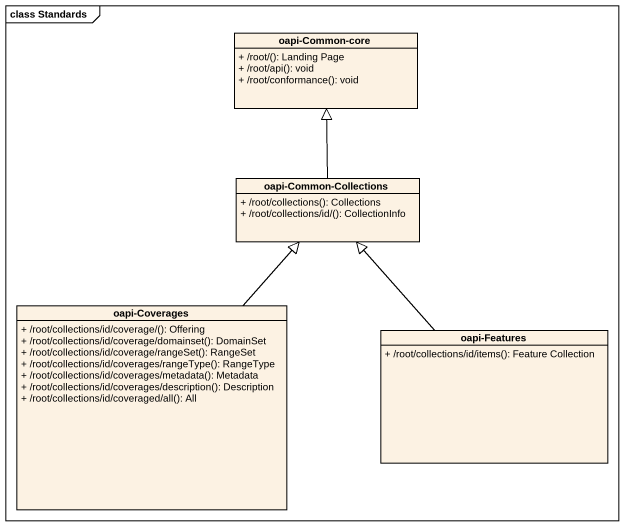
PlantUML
@startuml
mainframe class Standards
hide circle
hide empty members
skinparam classAttributeIconSize 0
class "oapi-Common-core" as oapi_Common_core {
  + /root/(): Landing Page
  + /root/api(): void
  + /root/conformance(): void
}
class "oapi-Common-Collections" as oapi_Common_Collections {
  + /root/collections(): Collections
  + /root/collections/id/(): CollectionInfo
}
class "oapi-Coverages" as oapi_Coverages {
  + /root/collections/id/coverage/(): Offering
  + /root/collections/id/coverage/domainset(): DomainSet
  + /root/collections/id/coverage/rangeSet(): RangeSet
  + /root/collections/id/coverages/rangeType(): RangeType
  + /root/collections/id/coverages/metadata(): Metadata
  + /root/collections/id/coverages/description(): Description
  + /root/collections/id/coveraged/all(): All
}
class "oapi-Features" as oapi_Features {
  + /root/collections/id/items(): Feature Collection
}
oapi_Common_Collections -up-|> oapi_Common_core
oapi_Coverages -up-|> oapi_Common_Collections
oapi_Features -up-|> oapi_Common_Collections
@enduml
